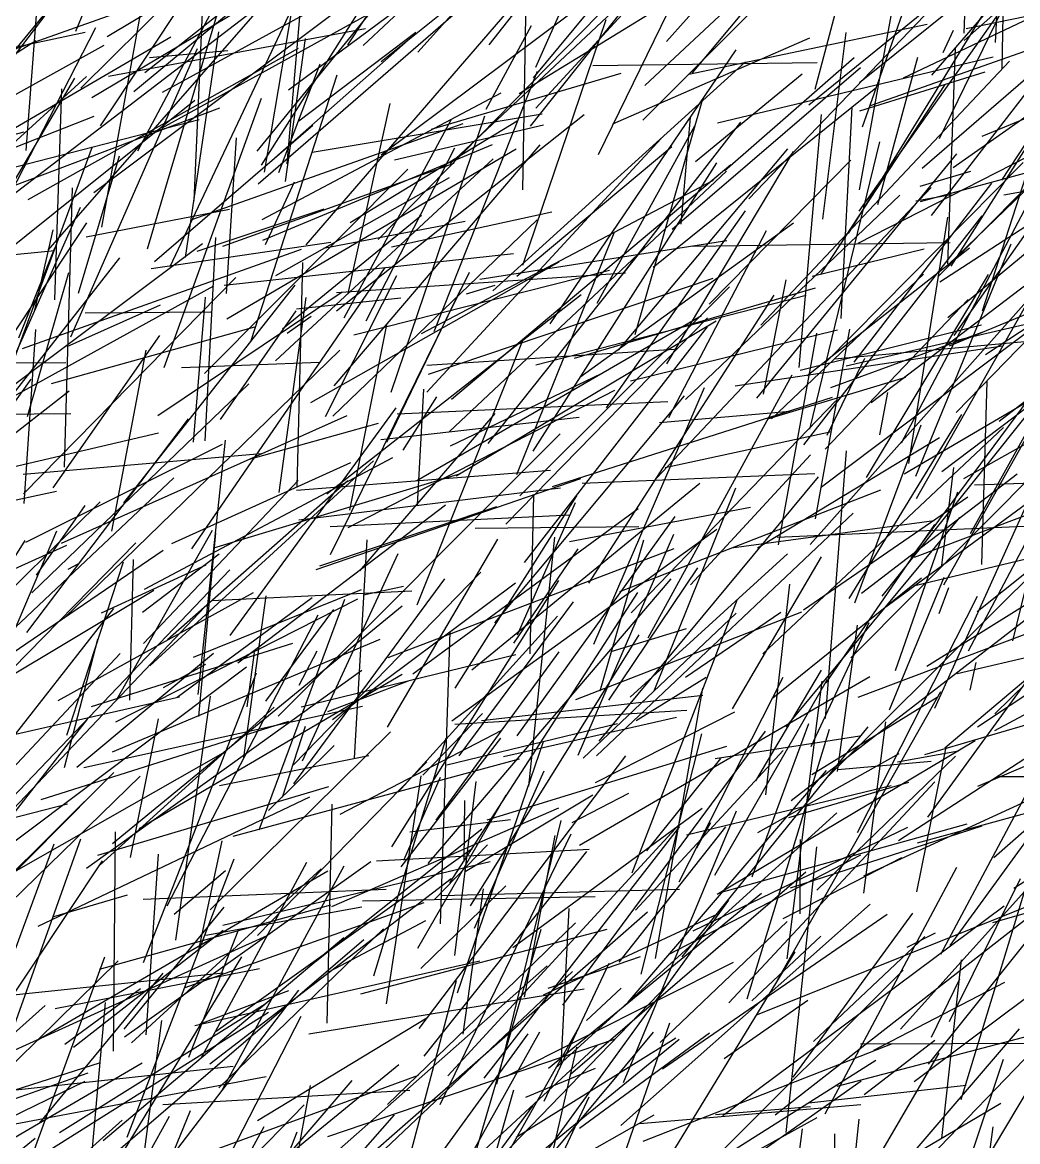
# Model space of a CAD drawing. Header units: metres. Extents: x 0 to 1019, y 0 to 619.
# Drawn here: x 105.6 to 173.8, y 217.4 to 294.1 of the extents above; entities that cross this region are included whole.
import ezdxf

# ---------------------------------------------------------------- set-up
doc = ezdxf.new("R2010")
doc.units = ezdxf.units.M

msp = doc.modelspace()

# ---------------------------------------------------------------- linework, layer by layer
at = {"color": 103}
for p, q in [((127.869, 292.548), (140.723, 312.101)), ((126.847, 267.092), (140.848, 280.562)), ((156.495, 241.163), (158.155, 255.605))]:
    msp.add_line(p, q, dxfattribs=at)
at = {"color": 133}
for p, q in [((132.66, 292.035), (150.017, 311.335)), ((108.447, 243.035), (110.742, 251.827))]:
    msp.add_line(p, q, dxfattribs=at)
at = {"color": 84}
for p, q in [((149.698, 292.769), (164.821, 309.669)), ((164.169, 281.598), (166.928, 291.698)), ((93.136, 275.004), (109.963, 290.379)), ((114.157, 205.307), (128.17, 221.599))]:
    msp.add_line(p, q, dxfattribs=at)
at = {"color": 52}
for p, q in [((140.745, 291.006), (148.539, 308.554)), ((114.292, 249.996), (129.629, 264.055)), ((157.969, 229.935), (160.357, 248.944)), ((104.68, 224.436), (109.571, 238.141))]:
    msp.add_line(p, q, dxfattribs=at)
at = {"color": 215}
for p, q in [((172.243, 292.708), (173.043, 307.784)), ((127.615, 273.846), (134.939, 287.411))]:
    msp.add_line(p, q, dxfattribs=at)
at = {"color": 107}
for p, q in [((170.097, 292.835), (186.021, 306.957)), ((130.539, 265.331), (135.615, 275.809)), ((129.828, 236.642), (144.41, 237.451)), ((159.448, 220.073), (170.227, 221.27))]:
    msp.add_line(p, q, dxfattribs=at)
at = {"color": 38}
for p, q in [((110.92, 286.989), (123.949, 306.596)), ((115.172, 289.307), (132.969, 299.073)), ((155.879, 268.343), (169.592, 285.065)), ((135.209, 245.995), (151.083, 246.966)), ((132.124, 238.634), (139.022, 239.466))]:
    msp.add_line(p, q, dxfattribs=at)
at = {"color": 213}
for p, q in [((105.84, 285.303), (107.298, 304.778)), ((148.788, 277.306), (164.041, 289.605)), ((97.11, 260.912), (109.988, 280.336)), ((143.743, 237.722), (163.622, 249.276)), ((143.73, 218.323), (152.636, 224.857))]:
    msp.add_line(p, q, dxfattribs=at)
at = {"color": 49}
for p, q in [((159.462, 288.441), (179.358, 304.609)), ((123.131, 283.784), (125.978, 291.235)), ((159.527, 266.213), (164.316, 285.895)), ((143.766, 269.784), (158.393, 280.355)), ((133.106, 223.272), (144.235, 237.273))]:
    msp.add_line(p, q, dxfattribs=at)
at = {"color": 184}
for p, q in [((151.463, 290.593), (162.463, 303.811)), ((150.709, 280.265), (151.334, 287.567))]:
    msp.add_line(p, q, dxfattribs=at)
at = {"color": 151}
for p, q in [((162.93, 289.967), (180.471, 304.048)), ((160.291, 276.861), (168.786, 289.824)), ((113.925, 255.26), (130.947, 264.265))]:
    msp.add_line(p, q, dxfattribs=at)
at = {"color": 125}
for p, q in [((130.147, 291.39), (144.788, 303.13)), ((147.551, 272.702), (152.135, 288.676))]:
    msp.add_line(p, q, dxfattribs=at)
at = {"color": 222}
for p, q in [((148.079, 287.372), (163.555, 302.878)), ((123.706, 284.386), (125.072, 300.146)), ((162.322, 250.56), (180.421, 268.752)), ((136.591, 259.428), (147.811, 259.551)), ((103.422, 222.952), (122.349, 231.527))]:
    msp.add_line(p, q, dxfattribs=at)
at = {"color": 32}
for p, q in [((113.478, 285.284), (122.53, 302.322)), ((171.003, 245.819), (187.498, 256.799)), ((158.235, 240.777), (174.574, 253.391)), ((115.186, 219.951), (132.111, 220.94))]:
    msp.add_line(p, q, dxfattribs=at)
at = {"color": 71}
for p, q in [((121.665, 285.246), (135.707, 302.484)), ((118.683, 258.087), (135.443, 263.127)), ((140.801, 214.698), (148.862, 219.251))]:
    msp.add_line(p, q, dxfattribs=at)
at = {"color": 169}
for p, q in [((140.578, 290.287), (150.774, 302.544)), ((145.586, 267.666), (155.104, 281.159)), ((126.817, 246.317), (139.365, 255.68)), ((155.231, 227.196), (160.873, 245.669)), ((142.479, 222.666), (143.032, 233.373)), ((109.543, 207.799), (111.264, 226.94))]:
    msp.add_line(p, q, dxfattribs=at)
at = {"color": 216}
for p, q in [((139.861, 282.6), (140.19, 301.421)), ((126.678, 257.637), (136.192, 276.97)), ((147.224, 269.53), (161.424, 273.026)), ((160.704, 265.806), (163.295, 271.077)), ((157.293, 228.464), (168.499, 248.232)), ((110.237, 213.042), (120.595, 230.057))]:
    msp.add_line(p, q, dxfattribs=at)
at = {"color": 77}
for p, q in [((109.566, 289.569), (120.964, 300.841)), ((136.916, 276.498), (153.824, 279.146)), ((162.607, 254.314), (167.138, 266.506))]:
    msp.add_line(p, q, dxfattribs=at)
at = {"color": 106}
for p, q in [((137.556, 292.547), (144.031, 300.75)), ((109.965, 236.132), (128.815, 249.713))]:
    msp.add_line(p, q, dxfattribs=at)
at = {"color": 114}
for p, q in [((140.375, 286.971), (151.566, 301.055)), ((97.48, 282.539), (110.485, 287.646)), ((159.677, 276.688), (167.351, 278.557)), ((128.754, 227.538), (145.643, 231.964))]:
    msp.add_line(p, q, dxfattribs=at)
at = {"color": 15}
for p, q in [((145.05, 285.022), (152.9, 301.124)), ((122.936, 276.73), (134.834, 283.442)), ((112.072, 247.741), (118.603, 259.288))]:
    msp.add_line(p, q, dxfattribs=at)
at = {"color": 64}
for p, q in [((162.888, 281.136), (176.593, 300.544)), ((159.118, 265.15), (171.332, 280.828)), ((119.393, 276.083), (139.213, 278.253)), ((133.279, 270.607), (150.224, 271.686)), ((170.981, 253.715), (174.591, 256.597)), ((166.662, 221.534), (182.177, 233.15))]:
    msp.add_line(p, q, dxfattribs=at)
at = {"color": 242}
for p, q in [((167.205, 284.1), (186.878, 301.11)), ((119.553, 275.497), (120.24, 286.164)), ((164.48, 254.773), (174.72, 267.613)), ((159.095, 253.833), (170.335, 261.574)), ((124.149, 243.211), (136.97, 256.407)), ((172.187, 245.566), (189.264, 254.757)), ((109.291, 243.068), (118.669, 250.865)), ((163.229, 235.605), (182.549, 244.527)), ((148.132, 213.428), (158.508, 230.421))]:
    msp.add_line(p, q, dxfattribs=at)
at = {"color": 61}
for p, q in [((113.949, 290.651), (125.851, 300.049)), ((117.304, 265.315), (118.123, 275.262)), ((172.117, 236.868), (190.305, 252.864)), ((105.01, 213.102), (111.209, 230.074)), ((114.562, 213.404), (117.08, 219.534))]:
    msp.add_line(p, q, dxfattribs=at)
at = {"color": 188}
for p, q in [((117.335, 281.876), (118.156, 300.03)), ((92.954, 283.253), (105.688, 286.574)), ((160.319, 262.268), (179.578, 276.759)), ((162.219, 254.613), (169.923, 267.221))]:
    msp.add_line(p, q, dxfattribs=at)
at = {"color": 99}
msp.add_line((170.101, 293.332), (170.304, 300.127), dxfattribs=at)
at = {"color": 72}
for p, q in [((128.921, 292.487), (136.582, 299.692)), ((107.683, 262.201), (114.989, 272.628))]:
    msp.add_line(p, q, dxfattribs=at)
at = {"color": 180}
for p, q in [((140.753, 288.212), (151.134, 299.479)), ((139.604, 289.208), (154.932, 298.613)), ((132.639, 261.024), (133.071, 268.946))]:
    msp.add_line(p, q, dxfattribs=at)
at = {"color": 241}
for p, q in [((162.16, 279.611), (174.359, 299.481)), ((154.146, 258.075), (168.036, 259.958))]:
    msp.add_line(p, q, dxfattribs=at)
at = {"color": 4}
for p, q in [((168.392, 286.119), (175.03, 299.73)), ((129.955, 279.212), (148.69, 298.337)), ((166.792, 281.843), (169.197, 282.281)), ((128.314, 243.666), (129.2, 258.625)), ((125.63, 229.731), (137.051, 238.835))]:
    msp.add_line(p, q, dxfattribs=at)
at = {"color": 249}
for p, q in [((99.884, 285.049), (109.981, 298.289)), ((103.554, 226.454), (107.751, 237.808)), ((110.842, 229.226), (126.704, 233.627))]:
    msp.add_line(p, q, dxfattribs=at)
at = {"color": 26}
for p, q in [((109.232, 293.478), (111.368, 298.578)), ((172.706, 290.902), (172.827, 298.697)), ((146.177, 276.178), (154.782, 287.249)), ((109.937, 279.398), (119.762, 281.29)), ((155.809, 242.135), (160.32, 249.706)), ((119.146, 205.707), (131.062, 219.242))]:
    msp.add_line(p, q, dxfattribs=at)
at = {"color": 208}
for p, q in [((111.014, 280.052), (114.446, 298.956)), ((122.216, 278.868), (124.22, 283.153)), ((139.967, 257.075), (152.515, 273.22)), ((157.288, 258.82), (175.242, 259.605)), ((160.851, 242.485), (178.261, 259.799)), ((133.375, 236.452), (150.03, 255.952)), ((135.198, 230.16), (136.659, 242.069))]:
    msp.add_line(p, q, dxfattribs=at)
at = {"color": 246}
for p, q in [((121.941, 284.308), (130.956, 298.5)), ((114.384, 277.224), (126.698, 279.024)), ((148.346, 237.322), (153.424, 243.657)), ((158.188, 234.805), (171.332, 239.038))]:
    msp.add_line(p, q, dxfattribs=at)
at = {"color": 67}
for p, q in [((163.119, 286.913), (167.179, 298.44)), ((172.192, 246.724), (188.915, 263.096))]:
    msp.add_line(p, q, dxfattribs=at)
at = {"color": 147}
msp.add_line((167.881, 290.452), (175.233, 298.973), dxfattribs=at)
at = {"color": 197}
for p, q in [((107.34, 278.464), (124.215, 297.792)), ((107.802, 275.067), (108.28, 289.521)), ((103.525, 267.825), (109.547, 281.424)), ((115.806, 258.372), (128.065, 263.939)), ((143.918, 262.514), (159.852, 263.173)), ((97.533, 245.883), (115.223, 257.918)), ((98.357, 245.5), (114.586, 255.181))]:
    msp.add_line(p, q, dxfattribs=at)
at = {"color": 57}
for p, q in [((113.215, 289.354), (123.248, 297.67)), ((105.57, 271.735), (124.693, 278.55)), ((141.28, 227.473), (153.209, 233.015)), ((117.745, 225.477), (123.821, 227.753))]:
    msp.add_line(p, q, dxfattribs=at)
at = {"color": 95}
for p, q in [((125.02, 278.851), (141.664, 298.111)), ((115.703, 277.356), (124.424, 295.873)), ((98.318, 290.967), (109.869, 293.402)), ((127.892, 275.503), (130.756, 288.522)), ((108.644, 271.87), (115.039, 274.736))]:
    msp.add_line(p, q, dxfattribs=at)
at = {"color": 189}
for p, q in [((165.942, 290.271), (181.489, 297.643)), ((123.716, 272.796), (125.35, 273.955)), ((166.625, 255.477), (182.108, 259.194)), ((110.89, 236.374), (122.824, 247.166))]:
    msp.add_line(p, q, dxfattribs=at)
at = {"color": 44}
for p, q in [((110.32, 288.922), (124.335, 297.26)), ((130.122, 265.511), (143.716, 267.031)), ((120.734, 243.725), (122.266, 254.789)), ((127.331, 239.838), (138.423, 245.585))]:
    msp.add_line(p, q, dxfattribs=at)
at = {"color": 17}
msp.add_line((110.46, 282.42), (130.233, 297.223), dxfattribs=at)
at = {"color": 34}
for p, q in [((114.149, 278.557), (119.685, 297.262)), ((113.858, 229.673), (121.608, 249.512)), ((118.14, 231.541), (128.817, 233.5))]:
    msp.add_line(p, q, dxfattribs=at)
at = {"color": 104}
for p, q in [((134.873, 284.387), (148.43, 297.096)), ((126.345, 267.088), (131.216, 276.739)), ((131.704, 236.683), (134.211, 242.368))]:
    msp.add_line(p, q, dxfattribs=at)
at = {"color": 117}
for p, q in [((170.221, 293.655), (186.983, 297.079)), ((121.24, 272.297), (127.136, 290.484))]:
    msp.add_line(p, q, dxfattribs=at)
at = {"color": 200}
for p, q in [((103.698, 281.341), (123.211, 296.309)), ((127.098, 275.572), (146.882, 276.928)), ((149.605, 263.595), (161.013, 266.055)), ((170.501, 248.334), (170.923, 250.23)), ((122.475, 212.665), (141.523, 229.441))]:
    msp.add_line(p, q, dxfattribs=at)
at = {"color": 46}
for p, q in [((121.722, 283.023), (137.035, 296.292)), ((149.014, 262.853), (167.826, 282.762)), ((143.241, 239.264), (147.118, 241.276))]:
    msp.add_line(p, q, dxfattribs=at)
at = {"color": 137}
msp.add_line((123.809, 289.448), (133.148, 296.39), dxfattribs=at)
at = {"color": 186}
for p, q in [((148.214, 289.763), (155.104, 296.184)), ((168.287, 276.64), (182.706, 291.272)), ((146.41, 271.62), (158.011, 285.405)), ((111.967, 246.173), (128.553, 254.581)), ((111.75, 237.824), (131.581, 254.121))]:
    msp.add_line(p, q, dxfattribs=at)
at = {"color": 150}
for p, q in [((159.888, 289.512), (161.722, 296.454)), ((117.655, 230.538), (119.265, 238.019))]:
    msp.add_line(p, q, dxfattribs=at)
at = {"color": 220}
for p, q in [((162.919, 282.605), (165.457, 296.527)), ((168.963, 277.538), (169.5, 292.349)), ((125.426, 285.198), (141.173, 287.806)), ((141.307, 220.175), (145.768, 229.63))]:
    msp.add_line(p, q, dxfattribs=at)
at = {"color": 195}
for p, q in [((167.858, 280.857), (179.907, 296.461)), ((140.063, 220.463), (144.831, 222.448))]:
    msp.add_line(p, q, dxfattribs=at)
at = {"color": 81}
for p, q in [((96.999, 289.413), (113.923, 295.391)), ((108.895, 272.531), (117.574, 292.284)), ((94.066, 252.681), (106.169, 269.638)), ((157.577, 205.837), (176.702, 225.639))]:
    msp.add_line(p, q, dxfattribs=at)
at = {"color": 119}
for p, q in [((111.372, 293.115), (115.017, 295.283)), ((134.974, 268.261), (154.099, 284.352)), ((127.897, 259.476), (146.152, 268.877)), ((105.628, 263.135), (121.931, 264.536)), ((124.538, 248.684), (125.76, 251.022)), ((155.547, 227.058), (160.271, 231.486))]:
    msp.add_line(p, q, dxfattribs=at)
at = {"color": 210}
for p, q in [((115.138, 286.86), (131.436, 295.853)), ((160.59, 246.399), (162.033, 264.729)), ((117.292, 250.587), (128.798, 255.229))]:
    msp.add_line(p, q, dxfattribs=at)
at = {"color": 96}
for p, q in [((91.77, 276.102), (107.335, 294.934)), ((102.18, 267.148), (117.91, 278.94)), ((148.968, 212.258), (165.925, 229.147))]:
    msp.add_line(p, q, dxfattribs=at)
at = {"color": 206}
for p, q in [((122.155, 283.807), (124.066, 295.136)), ((163.686, 288.383), (177.405, 293.227)), ((164.312, 265.815), (164.871, 268.732)), ((110.295, 247.226), (124.092, 251.543)), ((138.542, 243.787), (150.392, 246.475)), ((147.074, 226.973), (160.652, 242.823)), ((118.415, 222.731), (134.952, 235.441))]:
    msp.add_line(p, q, dxfattribs=at)
at = {"color": 229}
for p, q in [((130.142, 285.003), (142.977, 294.598)), ((144.367, 255.664), (157.072, 275.395)), ((159.909, 260.069), (162.265, 273.062)), ((150.998, 249.224), (157.528, 253.668)), ((163.91, 223.682), (172.877, 228.325))]:
    msp.add_line(p, q, dxfattribs=at)
at = {"color": 89}
for p, q in [((155.332, 281.985), (167.881, 295.078)), ((122.922, 270.886), (137.831, 284.72)), ((151.067, 238.425), (165.09, 241.8)), ((113.856, 234.021), (130.489, 234.704))]:
    msp.add_line(p, q, dxfattribs=at)
at = {"color": 1}
for p, q in [((102.103, 277.175), (110.597, 293.738)), ((117.245, 280.592), (135.775, 287.16)), ((154.406, 269.19), (172.718, 271.931)), ((139.488, 252.125), (143.471, 261.182)), ((147.208, 247.854), (157.981, 257.68))]:
    msp.add_line(p, q, dxfattribs=at)
at = {"color": 204}
for p, q in [((111.468, 290.4), (129.073, 293.65)), ((109.422, 275.527), (112.221, 284.934)), ((126.189, 278.6), (135.908, 280.453)), ((135.491, 243.826), (143.317, 254.38)), ((148.939, 229.964), (152.194, 248.462)), ((134.536, 207.793), (148.811, 224.903)), ((130.755, 210.869), (144.988, 224.04))]:
    msp.add_line(p, q, dxfattribs=at)
at = {"color": 191}
for p, q in [((137.336, 288.125), (140.44, 293.865)), ((166.838, 261.471), (177.139, 279.677))]:
    msp.add_line(p, q, dxfattribs=at)
at = {"color": 231}
for p, q in [((139.857, 277.443), (145.563, 294.277)), ((135.625, 213.268), (141.118, 231.957))]:
    msp.add_line(p, q, dxfattribs=at)
at = {"color": 55}
for p, q in [((151.236, 290.525), (167.568, 293.963)), ((115.496, 233.555), (125.827, 253.488))]:
    msp.add_line(p, q, dxfattribs=at)
at = {"color": 13}
for p, q in [((105.097, 286.881), (115.735, 293.078)), ((137.942, 252.936), (150.925, 268.488))]:
    msp.add_line(p, q, dxfattribs=at)
at = {"color": 161}
for p, q in [((116.755, 277.962), (119.022, 293.43)), ((168.761, 244.385), (180.681, 254.459)), ((131.52, 236.239), (138.354, 245.045))]:
    msp.add_line(p, q, dxfattribs=at)
at = {"color": 138}
for p, q in [((123.606, 283.185), (124.958, 292.97)), ((170.381, 251.018), (178.294, 265.992)), ((165.396, 249.692), (169.665, 261.92))]:
    msp.add_line(p, q, dxfattribs=at)
at = {"color": 211}
for p, q in [((124.519, 287.327), (132.536, 293.415)), ((129.112, 273.635), (135.209, 285.479)), ((133.912, 239.426), (142.356, 250.956))]:
    msp.add_line(p, q, dxfattribs=at)
at = {"color": 212}
for p, q in [((146.027, 287.12), (159.515, 293.011)), ((146.764, 221.467), (154.484, 240.078)), ((121.817, 202.539), (125.312, 221.254)), ((158.429, 213.965), (159.016, 218.278))]:
    msp.add_line(p, q, dxfattribs=at)
at = {"color": 214}
for p, q in [((160.4, 280.609), (162.016, 293.393)), ((153.019, 235.661), (160.725, 249.082))]:
    msp.add_line(p, q, dxfattribs=at)
at = {"color": 234}
for p, q in [((168.647, 292.006), (169.357, 293.536)), ((168.373, 253.587), (169.037, 255.377)), ((161.396, 221.212), (178.885, 225.792)), ((101.204, 218.997), (110.083, 222.117))]:
    msp.add_line(p, q, dxfattribs=at)
at = {"color": 217}
for p, q in [((169.192, 277.379), (179.04, 292.917)), ((162.02, 270.545), (175.638, 273.724)), ((140.365, 250.833), (140.611, 261.701)), ((106.859, 240.837), (123.824, 246.217)), ((144.84, 242.021), (154.372, 246.856)), ((155.965, 238.594), (165.629, 243.986))]:
    msp.add_line(p, q, dxfattribs=at)
at = {"color": 139}
msp.add_line((89.034, 281.529), (106.489, 292.846), dxfattribs=at)
at = {"color": 58}
for p, q in [((98.586, 285.52), (111.184, 292.511)), ((105.323, 272.48), (107.794, 278.632)), ((165.725, 225.121), (183.213, 244.513)), ((169.765, 201.276), (172.074, 218.424))]:
    msp.add_line(p, q, dxfattribs=at)
at = {"color": 111}
for p, q in [((105.957, 281.934), (124.48, 292.319)), ((129.219, 216.351), (148.405, 233.149))]:
    msp.add_line(p, q, dxfattribs=at)
at = {"color": 248}
for p, q in [((114.288, 291.674), (119.641, 292.159)), ((172.806, 282.273), (184.572, 284.397))]:
    msp.add_line(p, q, dxfattribs=at)
at = {"color": 131}
for p, q in [((122.866, 284.804), (131.993, 292.853)), ((140.542, 210.718), (143.559, 223.88))]:
    msp.add_line(p, q, dxfattribs=at)
at = {"color": 9}
for p, q in [((141.74, 273.421), (154.468, 292.19)), ((159.65, 242.555), (168.238, 247.856)), ((135.903, 235.905), (144.655, 241.163))]:
    msp.add_line(p, q, dxfattribs=at)
at = {"color": 183}
for p, q in [((137.795, 275.688), (155.117, 291.374)), ((103.154, 282.213), (119.1, 288.224)), ((138.081, 221.344), (142.484, 239.404))]:
    msp.add_line(p, q, dxfattribs=at)
at = {"color": 156}
for p, q in [((144.652, 291.118), (160.028, 291.335)), ((99.523, 228.715), (113.629, 242.439)), ((103.154, 218.291), (109.864, 221.546))]:
    msp.add_line(p, q, dxfattribs=at)
at = {"color": 43}
for p, q in [((153.194, 287.192), (172.074, 291.716)), ((167.069, 282.857), (170.56, 283.883)), ((167.647, 222.727), (180.776, 239.14)), ((132.652, 209.935), (141.01, 224.922))]:
    msp.add_line(p, q, dxfattribs=at)
at = {"color": 203}
for p, q in [((153.706, 283.929), (162.556, 291.668)), ((125.332, 268.047), (142.356, 277.667)), ((157.144, 219.241), (175.666, 233.707))]:
    msp.add_line(p, q, dxfattribs=at)
at = {"color": 60}
for p, q in [((156.161, 273.338), (173.189, 291.43)), ((140.566, 264.701), (153.159, 284.45)), ((161.219, 271.035), (178.094, 272.583))]:
    msp.add_line(p, q, dxfattribs=at)
at = {"color": 22}
for p, q in [((171.357, 274.312), (176.9, 291.582)), ((123.39, 273.094), (132.917, 280.879)), ((94.978, 241.439), (105.763, 258.597)), ((162.79, 238.583), (171.011, 254.774)), ((101.499, 227.111), (119.336, 228.962))]:
    msp.add_line(p, q, dxfattribs=at)
at = {"color": 59}
for p, q in [((133.608, 286.768), (146.584, 290.6)), ((133.832, 234.007), (137.427, 237.741))]:
    msp.add_line(p, q, dxfattribs=at)
at = {"color": 75}
for p, q in [((133.778, 272.904), (140.869, 290.726)), ((128.272, 272.684), (145.791, 277.111))]:
    msp.add_line(p, q, dxfattribs=at)
at = {"color": 42}
for p, q in [((150.081, 279.921), (163.002, 290.99)), ((170.52, 259.07), (177.583, 271.812)), ((92.008, 255.722), (108.766, 268.847)), ((127.96, 214.594), (143.264, 229.065))]:
    msp.add_line(p, q, dxfattribs=at)
at = {"color": 253}
for p, q in [((162.937, 288.013), (171.528, 290.689)), ((146.508, 255.095), (164.392, 262.062))]:
    msp.add_line(p, q, dxfattribs=at)
at = {"color": 63}
for p, q in [((99.181, 273.289), (109.152, 290.266)), ((151.69, 284.559), (158.994, 290.555)), ((165.973, 263.155), (178.049, 270.231)), ((168.501, 230.245), (174.244, 241.02)), ((146.448, 229.701), (153.772, 238.974))]:
    msp.add_line(p, q, dxfattribs=at)
at = {"color": 232}
for p, q in [((169.337, 284.131), (178.142, 290.325)), ((135.39, 227.593), (141.268, 244.823)), ((117.392, 225.355), (136.9, 229.799))]:
    msp.add_line(p, q, dxfattribs=at)
at = {"color": 167}
for p, q in [((171.328, 286.278), (181.609, 290.547)), ((148.101, 217.435), (165.184, 224.12))]:
    msp.add_line(p, q, dxfattribs=at)
at = {"color": 166}
msp.add_line((121.993, 280.571), (138.368, 289.244), dxfattribs=at)
at = {"color": 65}
for p, q in [((172.681, 283.26), (176.489, 289.1)), ((101.735, 276.19), (117.375, 288.758)), ((159.334, 269.899), (170.469, 278.627))]:
    msp.add_line(p, q, dxfattribs=at)
at = {"color": 3}
for p, q in [((115.282, 270.435), (121.952, 288.891)), ((169.419, 272.628), (176.349, 282.52))]:
    msp.add_line(p, q, dxfattribs=at)
at = {"color": 164}
for p, q in [((127.097, 274.322), (144.049, 287.774)), ((126.008, 205.262), (140.22, 224.804))]:
    msp.add_line(p, q, dxfattribs=at)
at = {"color": 141}
for p, q in [((130.836, 268.753), (137.247, 287.669)), ((126.493, 246.87), (132.022, 248.979))]:
    msp.add_line(p, q, dxfattribs=at)
at = {"color": 182}
msp.add_line((158.783, 270.428), (160.315, 287.757), dxfattribs=at)
at = {"color": 121}
for p, q in [((161.67, 273.788), (162.429, 288.263)), ((140.756, 270.63), (159.261, 275.399)), ((148.45, 251.919), (158.299, 269.927))]:
    msp.add_line(p, q, dxfattribs=at)
at = {"color": 235}
msp.add_line((98.114, 282.383), (117.679, 287.425), dxfattribs=at)
at = {"color": 177}
for p, q in [((114.622, 277.708), (125.473, 287.041)), ((132.92, 272.762), (152.912, 283.264)), ((149.213, 266.672), (158.168, 267.45))]:
    msp.add_line(p, q, dxfattribs=at)
at = {"color": 23}
for p, q in [((128.032, 280.365), (139.466, 287.337)), ((149.719, 270.688), (158.402, 285.238)), ((153.973, 226.922), (168.091, 242.05)), ((115.968, 232.985), (119.491, 235.981)), ((132.86, 229.272), (138.686, 234.922))]:
    msp.add_line(p, q, dxfattribs=at)
at = {"color": 149}
for p, q in [((131.063, 284.655), (141.275, 287.069)), ((137.407, 239.448), (153.842, 244.497)), ((172.395, 242.422), (183.984, 242.445))]:
    msp.add_line(p, q, dxfattribs=at)
at = {"color": 227}
for p, q in [((144.96, 274.845), (151.631, 286.999)), ((105.922, 267.074), (108.747, 276.952))]:
    msp.add_line(p, q, dxfattribs=at)
at = {"color": 173}
for p, q in [((162.841, 278.96), (179.222, 287.321)), ((144.223, 225.716), (146.591, 227.925)), ((161.365, 203.871), (162.897, 218.937))]:
    msp.add_line(p, q, dxfattribs=at)
at = {"color": 27}
for p, q in [((133.283, 268.754), (149.34, 286.116)), ((145.898, 250.973), (151.073, 252.564)), ((118.323, 202.813), (124.403, 218.075))]:
    msp.add_line(p, q, dxfattribs=at)
at = {"color": 40}
for p, q in [((104.575, 269.823), (110.366, 285.584)), ((119.576, 273.777), (139.39, 285.426)), ((99.925, 240.441), (107.929, 259.257)), ((133.005, 242.522), (137.087, 246.73)), ((153.173, 234.354), (170.854, 244.876))]:
    msp.add_line(p, q, dxfattribs=at)
at = {"color": 98}
for p, q in [((122.045, 279.148), (137.767, 285.707)), ((99.245, 214.315), (113.777, 222.801))]:
    msp.add_line(p, q, dxfattribs=at)
at = {"color": 83}
for p, q in [((126.924, 269.19), (141.038, 285.689)), ((131.665, 264.766), (133.955, 268.422))]:
    msp.add_line(p, q, dxfattribs=at)
at = {"color": 254}
for p, q in [((139.437, 276.695), (150.068, 285.571)), ((160.631, 248.829), (168.087, 259.678)), ((167.546, 249.977), (180.45, 258.044)), ((104.4, 240.465), (119.793, 256.567)), ((109.77, 243.046), (128.882, 247.236)), ((143.13, 222.027), (159.239, 235.879))]:
    msp.add_line(p, q, dxfattribs=at)
at = {"color": 120}
for p, q in [((169.008, 277.477), (177.353, 285.539)), ((103.691, 236.985), (120.915, 249.93)), ((161.445, 242.891), (167.821, 243.461))]:
    msp.add_line(p, q, dxfattribs=at)
at = {"color": 207}
for p, q in [((152.621, 274.782), (162.322, 284.642)), ((130.855, 278.713), (141.842, 281.091))]:
    msp.add_line(p, q, dxfattribs=at)
at = {"color": 35}
msp.add_line((160.555, 270.736), (174.132, 284.476), dxfattribs=at)
at = {"color": 10}
for p, q in [((118.048, 270.034), (131.972, 284.026)), ((112.92, 247.654), (113.192, 257.282)), ((155.937, 226.129), (175.425, 233.936))]:
    msp.add_line(p, q, dxfattribs=at)
at = {"color": 165}
for p, q in [((119.309, 278.75), (135.159, 284.433)), ((166.691, 257.454), (185.192, 264.42)), ((149.417, 222.391), (164.822, 232.997))]:
    msp.add_line(p, q, dxfattribs=at)
at = {"color": 56}
for p, q in [((134.821, 266.056), (153.819, 283.89)), ((172.49, 266.75), (185.734, 277.063)), ((136.282, 233.56), (147.832, 252.116)), ((153.03, 243.648), (162.955, 245.198))]:
    msp.add_line(p, q, dxfattribs=at)
at = {"color": 160}
for p, q in [((165.795, 265.268), (175.571, 283.774)), ((124.347, 274.459), (131.489, 275.212)), ((167.864, 224.555), (169.792, 228.557))]:
    msp.add_line(p, q, dxfattribs=at)
at = {"color": 122}
for p, q in [((167.096, 281.811), (176.212, 284.294)), ((166.897, 237.872), (179.247, 241.267)), ((134.32, 234.26), (150.592, 234.708)), ((136.13, 212.651), (150.565, 224.437))]:
    msp.add_line(p, q, dxfattribs=at)
at = {"color": 163}
for p, q in [((168.969, 273.867), (181.187, 283.969)), ((136.007, 275.474), (137.965, 276.074))]:
    msp.add_line(p, q, dxfattribs=at)
at = {"color": 196}
for p, q in [((162.566, 270.813), (171.984, 283.071)), ((126.418, 261.793), (143.861, 275.441)), ((147.352, 235.824), (154.558, 254.559))]:
    msp.add_line(p, q, dxfattribs=at)
at = {"color": 190}
for p, q in [((108.453, 263.62), (108.997, 282.745)), ((171.548, 271.337), (186.048, 280.844)), ((164.986, 246.996), (168.714, 256.084))]:
    msp.add_line(p, q, dxfattribs=at)
at = {"color": 8}
for p, q in [((151.008, 268.242), (165.688, 282.235)), ((130.881, 237.604), (142.328, 255.851)), ((105.169, 235.99), (119.326, 244.042))]:
    msp.add_line(p, q, dxfattribs=at)
at = {"color": 101}
for p, q in [((168.416, 276.316), (177.963, 282.478)), ((166.792, 263.004), (173.318, 278.915)), ((156.293, 250.815), (172.78, 266.327)), ((135.212, 248.462), (143.566, 261.639)), ((139.233, 251.552), (143.647, 258.027)), ((93.057, 223.759), (110.602, 241.468)), ((153.641, 223.096), (159.389, 227.107))]:
    msp.add_line(p, q, dxfattribs=at)
at = {"color": 94}
for p, q in [((117.551, 278.416), (126.253, 281.304)), ((109.861, 274.182), (118.472, 274.247)), ((172.051, 232.419), (184.297, 235.902))]:
    msp.add_line(p, q, dxfattribs=at)
at = {"color": 202}
for p, q in [((166.299, 263.872), (168.982, 280.745)), ((107.814, 226.537), (121.815, 229.265)), ((115.251, 207.698), (124.676, 225.993))]:
    msp.add_line(p, q, dxfattribs=at)
at = {"color": 146}
for p, q in [((106.432, 274.355), (107.669, 279.86)), ((134.202, 219.951), (143.167, 238.488))]:
    msp.add_line(p, q, dxfattribs=at)
at = {"color": 109}
for p, q in [((118.101, 265.414), (118.824, 279.334)), ((98.159, 259.961), (112.255, 277.955)), ((112.539, 225.12), (119.386, 233.46))]:
    msp.add_line(p, q, dxfattribs=at)
at = {"color": 145}
for p, q in [((139.453, 263.107), (146.11, 279.656)), ((121.121, 264.159), (129.961, 266.617)), ((146.565, 218.521), (163.655, 233.675))]:
    msp.add_line(p, q, dxfattribs=at)
at = {"color": 79}
for p, q in [((149.854, 267.011), (156.542, 279.829)), ((113.801, 253.678), (119.053, 257.663)), ((139.181, 230.699), (152.145, 240.248))]:
    msp.add_line(p, q, dxfattribs=at)
at = {"color": 143}
for p, q in [((163.729, 268.049), (178.486, 279.278)), ((116.463, 270.441), (125.928, 270.803)), ((117.61, 248.04), (119.478, 265.457)), ((141.612, 222.45), (156.204, 234.437))]:
    msp.add_line(p, q, dxfattribs=at)
at = {"color": 162}
for p, q in [((89.783, 276.662), (107.759, 278.458)), ((96.584, 247.159), (110.906, 261.226))]:
    msp.add_line(p, q, dxfattribs=at)
at = {"color": 244}
msp.add_line((137.474, 265.231), (148.21, 278.718), dxfattribs=at)
at = {"color": 158}
for p, q in [((151.506, 278.756), (169.128, 279.007)), ((126.649, 259.544), (143.074, 260.347)), ((96.029, 240.751), (113.345, 258.42)), ((150.571, 235.201), (157.69, 249.218)), ((153.475, 234.501), (170.292, 239.17))]:
    msp.add_line(p, q, dxfattribs=at)
at = {"color": 176}
for p, q in [((169.09, 271.932), (184.722, 278.405)), ((114.055, 224.733), (114.888, 237.093)), ((116.974, 223.204), (120.349, 231.858)), ((136.491, 212.487), (143.685, 225.227))]:
    msp.add_line(p, q, dxfattribs=at)
at = {"color": 155}
for p, q in [((169.552, 267.349), (180.485, 278.601)), ((169.098, 225.636), (173.953, 235.435)), ((111.645, 206.305), (124.869, 219.941))]:
    msp.add_line(p, q, dxfattribs=at)
at = {"color": 92}
for p, q in [((124.407, 262.292), (124.774, 277.639)), ((149.832, 230.227), (163.013, 237.062))]:
    msp.add_line(p, q, dxfattribs=at)
at = {"color": 194}
for p, q in [((117.183, 258.026), (130.419, 277.281)), ((97.413, 215.345), (112.122, 229.802)), ((138.744, 221.9), (154.298, 229.695))]:
    msp.add_line(p, q, dxfattribs=at)
at = {"color": 252}
for p, q in [((156.897, 266.915), (167.316, 276.829)), ((157.368, 258.293), (159.996, 272.794)), ((115.798, 215.766), (132.707, 221.952))]:
    msp.add_line(p, q, dxfattribs=at)
at = {"color": 100}
for p, q in [((159.549, 258.314), (176.18, 277.016)), ((160.578, 219.303), (169.593, 236.201))]:
    msp.add_line(p, q, dxfattribs=at)
at = {"color": 223}
msp.add_line((163.409, 262.894), (171.759, 276.804), dxfattribs=at)
at = {"color": 113}
for p, q in [((102.044, 266.856), (118.678, 276.027)), ((168.08, 247.102), (174.756, 261.88)), ((109.078, 223.886), (119.319, 231.9))]:
    msp.add_line(p, q, dxfattribs=at)
at = {"color": 14}
for p, q in [((105.649, 261.788), (120.19, 276.602)), ((102.307, 218.103), (122.263, 221.874))]:
    msp.add_line(p, q, dxfattribs=at)
at = {"color": 130}
for p, q in [((112.518, 261.176), (124.248, 276.069)), ((98.726, 246.64), (115.935, 262.883))]:
    msp.add_line(p, q, dxfattribs=at)
at = {"color": 205}
for p, q in [((133.384, 269.971), (152.893, 276.558)), ((92.776, 270.723), (108.537, 270.778)), ((170.063, 262.823), (183.383, 270.349)), ((156.634, 266.911), (166.099, 269.777)), ((128.941, 254.856), (131.678, 255.468))]:
    msp.add_line(p, q, dxfattribs=at)
at = {"color": 239}
for p, q in [((156.34, 268.6), (157.901, 276.452)), ((150.772, 230.057), (163.527, 245.826))]:
    msp.add_line(p, q, dxfattribs=at)
at = {"color": 102}
for p, q in [((166.455, 257.389), (180.286, 276.057)), ((151.351, 255.556), (159.562, 264.459)), ((157.889, 245.821), (169.793, 260.155)), ((117.658, 246.526), (118.814, 259.111))]:
    msp.add_line(p, q, dxfattribs=at)
at = {"color": 78}
for p, q in [((114.84, 267.139), (127.489, 275.615)), ((120.331, 250.205), (134.55, 261.039)), ((116.088, 231.216), (118.469, 247.918)), ((123.392, 241.009), (124.971, 245.879))]:
    msp.add_line(p, q, dxfattribs=at)
at = {"color": 185}
for p, q in [((139.643, 261.655), (154.024, 275.953)), ((124.345, 262.028), (141.748, 263.403)), ((110.981, 253.636), (118.167, 256.924))]:
    msp.add_line(p, q, dxfattribs=at)
at = {"color": 90}
msp.add_line((143.389, 271.073), (159.914, 275.896), dxfattribs=at)
at = {"color": 170}
for p, q in [((123.163, 261.884), (125.014, 275.221)), ((170.793, 262.39), (187.792, 262.968))]:
    msp.add_line(p, q, dxfattribs=at)
at = {"color": 41}
for p, q in [((160.579, 264.849), (170.366, 275.094)), ((143.981, 243.685), (154.481, 253.613)), ((97.231, 237.595), (108.666, 240.559))]:
    msp.add_line(p, q, dxfattribs=at)
at = {"color": 140}
for p, q in [((119.154, 266.881), (124.318, 274.325)), ((141.884, 262.294), (161.071, 268.415))]:
    msp.add_line(p, q, dxfattribs=at)
at = {"color": 76}
for p, q in [((132.588, 262.696), (152.094, 273.994)), ((105.87, 252.276), (116.944, 266.918)), ((113.569, 238.868), (131.59, 249.428))]:
    msp.add_line(p, q, dxfattribs=at)
at = {"color": 230}
msp.add_line((138.692, 259.697), (152.507, 273.834), dxfattribs=at)
at = {"color": 108}
for p, q in [((105.698, 261.128), (106.483, 273.034)), ((137.21, 221.749), (150.615, 238.999))]:
    msp.add_line(p, q, dxfattribs=at)
at = {"color": 221}
msp.add_line((107.558, 269.352), (121.487, 273.225), dxfattribs=at)
at = {"color": 178}
for p, q in [((127.996, 260.663), (130.529, 273.367)), ((108.246, 258.397), (127.829, 267.15)), ((126.507, 217.771), (146.212, 224.461))]:
    msp.add_line(p, q, dxfattribs=at)
at = {"color": 126}
for p, q in [((135.291, 263.012), (153.103, 273.624)), ((96.198, 252.68), (108.608, 258.274)), ((108.025, 247.634), (121.408, 255.024))]:
    msp.add_line(p, q, dxfattribs=at)
at = {"color": 74}
msp.add_line((158.861, 270.247), (171.277, 273.356), dxfattribs=at)
at = {"color": 192}
for p, q in [((160.955, 269.072), (171.571, 272.947)), ((130.633, 250.576), (150.228, 258.041)), ((119.079, 241.802), (129.314, 243.86))]:
    msp.add_line(p, q, dxfattribs=at)
at = {"color": 31}
for p, q in [((132.623, 254.183), (139.824, 272.249)), ((134.907, 265.073), (145.252, 270.035)), ((135.839, 236.599), (135.872, 240.766)), ((166.191, 230.73), (168.132, 231.707))]:
    msp.add_line(p, q, dxfattribs=at)
at = {"color": 154}
for p, q in [((168.564, 263.31), (180.306, 272.211)), ((145.091, 244.841), (160.108, 262.942)), ((134.718, 221.923), (150.576, 239.129)), ((126.604, 229.064), (133.221, 232.56))]:
    msp.add_line(p, q, dxfattribs=at)
at = {"color": 132}
for p, q in [((108.442, 253.256), (127.318, 271.625)), ((136.093, 202.622), (144.393, 220.487))]:
    msp.add_line(p, q, dxfattribs=at)
at = {"color": 153}
for p, q in [((111.696, 259.218), (114.051, 271.618)), ((124.509, 260.009), (142.434, 262.186)), ((104.955, 240.204), (118.067, 254.037)), ((126.764, 233.522), (142.333, 240.275)), ((97.664, 205.7), (112.4, 218.887)), ((161.138, 210.29), (161.23, 217.946))]:
    msp.add_line(p, q, dxfattribs=at)
at = {"color": 28}
for p, q in [((106.209, 254.992), (121.081, 269.317)), ((113.86, 251.522), (124.475, 262.707)), ((136.541, 232.026), (141.325, 242.805))]:
    msp.add_line(p, q, dxfattribs=at)
at = {"color": 70}
for p, q in [((171.309, 256.942), (171.671, 269.47)), ((168.559, 256.868), (169.384, 263.579)), ((147.611, 246.262), (152.416, 249.23)), ((134.651, 243.228), (146.333, 246.058)), ((111.817, 223.609), (111.948, 238.629)), ((141.584, 227.914), (147.914, 230.089))]:
    msp.add_line(p, q, dxfattribs=at)
at = {"color": 80}
msp.add_line((144.72, 251.494), (152.298, 269.076), dxfattribs=at)
at = {"color": 30}
for p, q in [((168.699, 255.554), (176.12, 268.801)), ((128.681, 256.502), (137.955, 267.279)), ((137.029, 246.259), (152.191, 247.996)), ((117.853, 223.224), (125.054, 236.545)), ((102.976, 214.041), (122.436, 226.273))]:
    msp.add_line(p, q, dxfattribs=at)
at = {"color": 82}
for p, q in [((119.809, 252.074), (131.172, 267.681)), ((124.168, 241.913), (134.511, 255.972)), ((168.559, 217.627), (169.915, 229.869))]:
    msp.add_line(p, q, dxfattribs=at)
at = {"color": 16}
for p, q in [((131.244, 267.268), (149.785, 268.113)), ((166.855, 234.512), (168.862, 244.435))]:
    msp.add_line(p, q, dxfattribs=at)
at = {"color": 18}
for p, q in [((147.281, 253.642), (161.293, 268.146)), ((131.136, 208.913), (149.856, 228.246))]:
    msp.add_line(p, q, dxfattribs=at)
at = {"color": 112}
for p, q in [((92.054, 267.16), (108.891, 267.277)), ((163.217, 234.43), (164.725, 246.172)), ((151.784, 237.542), (152.743, 239.276)), ((111.111, 217.485), (127.598, 231.382)), ((143.303, 207.708), (163.044, 221.577))]:
    msp.add_line(p, q, dxfattribs=at)
at = {"color": 25}
for p, q in [((100.08, 262.506), (114.89, 265.964)), ((130.579, 245.8), (138.136, 258.687)), ((122.249, 247.573), (126.911, 253.86))]:
    msp.add_line(p, q, dxfattribs=at)
at = {"color": 12}
msp.add_line((123.105, 246.562), (142.412, 265.894), dxfattribs=at)
at = {"color": 33}
for p, q in [((155.93, 258.095), (168.403, 265.634)), ((105.084, 240.008), (110.023, 246.358))]:
    msp.add_line(p, q, dxfattribs=at)
at = {"color": 110}
for p, q in [((164.558, 253.918), (180.081, 265.337)), ((121.677, 218.853), (133.286, 225.879)), ((157.231, 204.378), (168.372, 223.465))]:
    msp.add_line(p, q, dxfattribs=at)
at = {"color": 255}
msp.add_line((105.796, 258.482), (119.291, 265.194), dxfattribs=at)
at = {"color": 142}
for p, q in [((163.05, 254.979), (173.715, 263.147)), ((118.526, 254.484), (132.259, 255.148)), ((139.978, 227.302), (142.078, 238.374))]:
    msp.add_line(p, q, dxfattribs=at)
at = {"color": 148}
for p, q in [((115.519, 251.804), (127.862, 262.697)), ((113.069, 212.826), (124.499, 227.79))]:
    msp.add_line(p, q, dxfattribs=at)
at = {"color": 24}
for p, q in [((125.699, 256.597), (143.837, 262.832)), ((98.402, 229.349), (111.831, 242.696)), ((142.097, 222.436), (161.377, 239.943))]:
    msp.add_line(p, q, dxfattribs=at)
at = {"color": 127}
for p, q in [((136.351, 249.724), (151.985, 262.521)), ((110.746, 237.026), (126.562, 241.746)), ((106.645, 232.178), (125.263, 241.03))]:
    msp.add_line(p, q, dxfattribs=at)
at = {"color": 39}
for p, q in [((88.659, 257.911), (107.915, 261.957)), ((154.214, 247.066), (160.325, 257.462)), ((112.752, 217.716), (120.081, 236.79)), ((128.883, 233.906), (144.808, 234.211))]:
    msp.add_line(p, q, dxfattribs=at)
at = {"color": 69}
for p, q in [((148.855, 248.281), (154.451, 262.19)), ((159.99, 234.645), (169.501, 243.804)), ((120.001, 238.334), (139.618, 243.622)), ((160.771, 209.881), (173.891, 225.14))]:
    msp.add_line(p, q, dxfattribs=at)
at = {"color": 129}
for p, q in [((106.528, 256.219), (109.866, 260.977)), ((161.423, 242.755), (162.793, 252.793)), ((162.991, 224.103), (180.774, 224.173))]:
    msp.add_line(p, q, dxfattribs=at)
at = {"color": 66}
msp.add_line((125.939, 256.848), (138.083, 260.921), dxfattribs=at)
at = {"color": 171}
msp.add_line((132.326, 249.448), (147.747, 260.775), dxfattribs=at)
at = {"color": 134}
for p, q in [((143.059, 258.52), (155.447, 260.86)), ((155.572, 235.553), (159.445, 246.055))]:
    msp.add_line(p, q, dxfattribs=at)
at = {"color": 187}
for p, q in [((139.463, 245.209), (150.297, 260.224)), ((98.458, 219.003), (107.128, 226.742))]:
    msp.add_line(p, q, dxfattribs=at)
at = {"color": 115}
for p, q in [((144.906, 243.842), (162.477, 260.448)), ((97.93, 235.567), (112.275, 250.857)), ((165.589, 238.048), (185.468, 250.924)), ((132.654, 230.652), (138.718, 241.175)), ((136.36, 210.954), (139.237, 220.967)), ((114.798, 204.948), (122.13, 218.443))]:
    msp.add_line(p, q, dxfattribs=at)
at = {"color": 179}
for p, q in [((134.99, 246.232), (153.156, 259.357)), ((108.481, 224.087), (113.652, 227.892)), ((153.113, 216.061), (164.047, 222.992))]:
    msp.add_line(p, q, dxfattribs=at)
at = {"color": 11}
for p, q in [((173.43, 251.722), (175.356, 259.547)), ((116.179, 247.851), (125.422, 254.672))]:
    msp.add_line(p, q, dxfattribs=at)
at = {"color": 29}
for p, q in [((140.263, 241.753), (142.042, 258.823)), ((134.214, 232.331), (134.887, 252.329))]:
    msp.add_line(p, q, dxfattribs=at)
at = {"color": 193}
for p, q in [((143.641, 243.873), (150.197, 259.025)), ((119.643, 213.119), (131.37, 222.683))]:
    msp.add_line(p, q, dxfattribs=at)
at = {"color": 168}
for p, q in [((145.161, 248.296), (148.14, 258.631)), ((153.549, 219.188), (172.834, 233.572))]:
    msp.add_line(p, q, dxfattribs=at)
at = {"color": 218}
for p, q in [((124.751, 243.492), (131.32, 257.698)), ((135.76, 224.767), (137.169, 234.722))]:
    msp.add_line(p, q, dxfattribs=at)
at = {"color": 237}
for p, q in [((108.616, 245.263), (112.502, 257.13)), ((159.768, 224.261), (167.392, 231.469))]:
    msp.add_line(p, q, dxfattribs=at)
at = {"color": 144}
for p, q in [((108.713, 256.612), (109.43, 257.007)), ((139.969, 214.669), (153.969, 233.946)), ((130.589, 219.96), (143.461, 232.4))]:
    msp.add_line(p, q, dxfattribs=at)
at = {"color": 233}
msp.add_line((167.595, 239.625), (180.563, 257.476), dxfattribs=at)
at = {"color": 48}
msp.add_line((145.738, 247.652), (151.85, 256.718), dxfattribs=at)
at = {"color": 7}
for p, q in [((156.975, 247.804), (167.16, 256.021)), ((159.615, 244.474), (163.589, 252.969))]:
    msp.add_line(p, q, dxfattribs=at)
at = {"color": 2}
msp.add_line((121.782, 238.764), (127.653, 254.564), dxfattribs=at)
at = {"color": 21}
for p, q in [((134.854, 235.126), (147.734, 255.035)), ((158.854, 233.018), (158.889, 238.1))]:
    msp.add_line(p, q, dxfattribs=at)
at = {"color": 225}
for p, q in [((101.097, 240.237), (111.824, 253.918)), ((107.719, 232.831), (112.78, 234.305))]:
    msp.add_line(p, q, dxfattribs=at)
at = {"color": 152}
msp.add_line((131.326, 241.351), (142.241, 253.414), dxfattribs=at)
at = {"color": 116}
for p, q in [((143.479, 247.695), (158.968, 253.709)), ((118.436, 233.296), (130.785, 245.477))]:
    msp.add_line(p, q, dxfattribs=at)
at = {"color": 181}
for p, q in [((162.828, 247.857), (177.539, 253.396)), ((147.578, 233.257), (157.69, 244.208))]:
    msp.add_line(p, q, dxfattribs=at)
at = {"color": 219}
for p, q in [((111.749, 244.119), (130.084, 251.82)), ((112.574, 224.577), (129.446, 236.594)), ((106.776, 218.704), (115.212, 228.939))]:
    msp.add_line(p, q, dxfattribs=at)
at = {"color": 88}
for p, q in [((120.969, 247.196), (121.475, 250.91)), ((142.602, 226.751), (156.484, 245.533)), ((157.687, 232.704), (165.831, 236.878)), ((106.636, 224.377), (126.498, 235.958))]:
    msp.add_line(p, q, dxfattribs=at)
at = {"color": 36}
for p, q in [((124.662, 247.183), (139.386, 250.782)), ((171.03, 241.75), (176.421, 244.071))]:
    msp.add_line(p, q, dxfattribs=at)
at = {"color": 123}
msp.add_line((169.615, 249.477), (176.03, 250.968), dxfattribs=at)
at = {"color": 245}
for p, q in [((115.248, 248.515), (118.146, 250.11)), ((98.074, 243.751), (116.334, 247.879))]:
    msp.add_line(p, q, dxfattribs=at)
at = {"color": 124}
for p, q in [((169.145, 230.854), (181.252, 247.534)), ((118.853, 224.982), (136.388, 237.493))]:
    msp.add_line(p, q, dxfattribs=at)
at = {"color": 62}
msp.add_line((112.983, 236.875), (114.901, 246.367), dxfattribs=at)
at = {"color": 51}
for p, q in [((167.397, 243.934), (176.676, 246.665)), ((125.195, 224.79), (144.063, 227.871))]:
    msp.add_line(p, q, dxfattribs=at)
at = {"color": 53}
for p, q in [((173.506, 234.779), (191.799, 246.328)), ((130.513, 226.851), (132.888, 242.463))]:
    msp.add_line(p, q, dxfattribs=at)
at = {"color": 174}
for p, q in [((147.967, 228.889), (152.126, 245.353)), ((116.712, 227.962), (133.091, 233.795))]:
    msp.add_line(p, q, dxfattribs=at)
at = {"color": 159}
msp.add_line((129.652, 228.764), (134.613, 245.056), dxfattribs=at)
at = {"color": 47}
for p, q in [((122.439, 240.097), (126.94, 244.549)), ((169.894, 220.303), (175.585, 239.029))]:
    msp.add_line(p, q, dxfattribs=at)
at = {"color": 105}
msp.add_line((132.746, 225.149), (146.908, 243.828), dxfattribs=at)
at = {"color": 199}
for p, q in [((165.517, 243.424), (169.707, 244.177)), ((105.724, 201.292), (115.648, 219.147))]:
    msp.add_line(p, q, dxfattribs=at)
at = {"color": 97}
msp.add_line((121.678, 231.518), (133.285, 243.435), dxfattribs=at)
at = {"color": 91}
for p, q in [((158.091, 239.618), (166.304, 242.038)), ((113.043, 224.184), (126.042, 236.097))]:
    msp.add_line(p, q, dxfattribs=at)
at = {"color": 157}
msp.add_line((126.46, 225.52), (126.805, 240.521), dxfattribs=at)
at = {"color": 87}
msp.add_line((151.524, 231.855), (166.241, 238.955), dxfattribs=at)
at = {"color": 250}
for p, q in [((157.903, 218.037), (159.989, 237.603)), ((119.3, 232.238), (137.615, 236.6)), ((130.813, 211.456), (135.303, 228.446))]:
    msp.add_line(p, q, dxfattribs=at)
at = {"color": 243}
for p, q in [((103.82, 225.769), (111.063, 236.647)), ((149.26, 224.197), (157.959, 232.484))]:
    msp.add_line(p, q, dxfattribs=at)
at = {"color": 37}
msp.add_line((119.274, 220.982), (127.618, 236.292), dxfattribs=at)
at = {"color": 6}
msp.add_line((158.387, 221.819), (166.576, 233.059), dxfattribs=at)
at = {"color": 238}
for p, q in [((119.035, 221.091), (130.321, 231.996)), ((163.253, 220.631), (168.083, 224.363))]:
    msp.add_line(p, q, dxfattribs=at)
at = {"color": 240}
msp.add_line((110.848, 215.706), (128.953, 231.265), dxfattribs=at)
at = {"color": 175}
msp.add_line((171.198, 215.472), (179.594, 229.579), dxfattribs=at)
at = {"color": 19}
for p, q in [((108.116, 218.042), (122.212, 226.845)), ((103.016, 214.855), (106.438, 217.648))]:
    msp.add_line(p, q, dxfattribs=at)
at = {"color": 54}
msp.add_line((112.768, 208.024), (115.129, 225.715), dxfattribs=at)
at = {"color": 5}
msp.add_line((145.896, 213.889), (149.926, 225.55), dxfattribs=at)
at = {"color": 236}
msp.add_line((139.399, 217.706), (150.338, 224.524), dxfattribs=at)
at = {"color": 85}
msp.add_line((101.922, 219.96), (110.925, 222.823), dxfattribs=at)
at = {"color": 136}
msp.add_line((102.702, 220.701), (120.018, 222.572), dxfattribs=at)
at = {"color": 251}
msp.add_line((169.558, 213.388), (172.778, 223.068), dxfattribs=at)
at = {"color": 20}
for p, q in [((157.856, 211.342), (172.616, 220.044)), ((147.881, 218.651), (163.003, 219.944))]:
    msp.add_line(p, q, dxfattribs=at)
at = {"color": 128}
msp.add_line((137.088, 215.176), (140.571, 219.876), dxfattribs=at)
at = {"color": 50}
msp.add_line((153.051, 219.274), (159.555, 219.821), dxfattribs=at)
at = {"color": 93}
msp.add_line((141.184, 208.679), (160.013, 219.068), dxfattribs=at)

doc.saveas('drawing.dxf')
